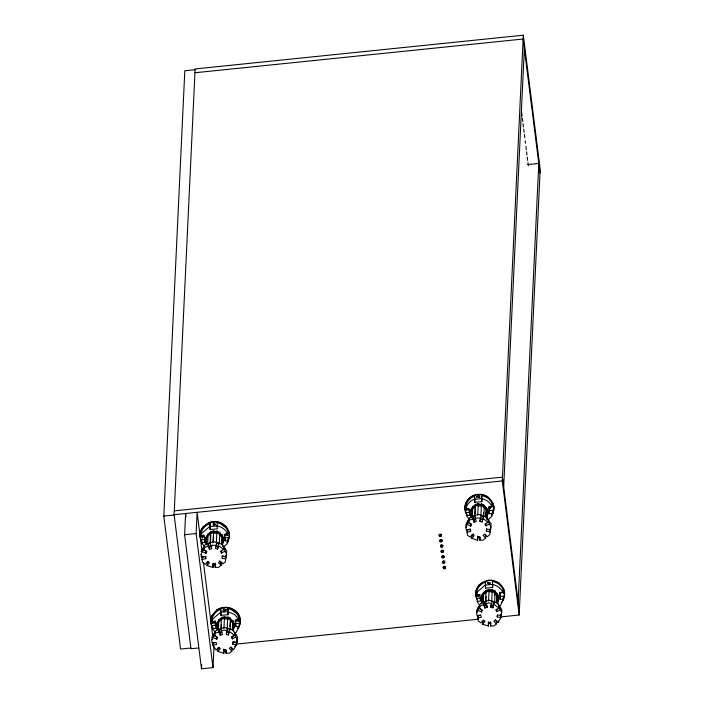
<?xml version="1.0" encoding="UTF-8"?>
<svg xmlns="http://www.w3.org/2000/svg" width="704" height="704" viewBox="0 0 704 704"><rect width="100%" height="100%" fill="white"/><g stroke="black" fill="none" stroke-linecap="round" stroke-linejoin="round"><path stroke-width="1.06" d="M226.09 610.069L223.362 608.758L223.15 610.905L226.09 610.069L226.09 609.268L224.893 610.456M201.106 539.871A14.309 13.314 2.7 0 1 201.282 529.549L203.262 526.53L209.396 522.386A14.969 13.93 2.7 0 1 220.678 522.579C226.45 525.07 231.642 532.576 228.527 538.789M501.574 602.386A14.494 13.49 2.7 0 0 504.539 595.998L504.61 592.073L503.668 589.054A14.494 13.49 2.7 0 0 481.536 583.088L478.843 585.112L475.878 591.51A14.494 13.49 2.7 0 0 476.749 598.453M190.925 648.006L180.558 649.07L163.812 516.076L184.818 70.752L195.175 69.687M198.634 647.97L190.978 648.754L174.099 514.686L195.122 68.939L523.31 35.2L540.188 169.268L519.165 615.014L500.57 616.933M214.007 646.386L213.004 667.612L201.494 668.8L184.615 534.732L185.618 513.498L186.032 516.771M213.004 667.612L196.134 533.544L197.129 512.318L201.934 550.466M204.943 542.529L205.084 539.484L201.766 539.757L201.617 542.81L204.943 542.529L204.257 535.964L200.939 536.246C200.35 530.279 204.802 525.65 209.942 523.415L210.109 529.505L217.281 528.898L217.105 522.808L220.572 523.794L226.125 528L227.823 530.948L227.682 533.993L224.356 534.274L225.042 540.83L228.36 540.549L228.51 537.504L225.298 537.777M213.083 563.218L213.022 567.433L207.038 565.585L209.458 562.804L207.715 561.528L205.295 564.309L202.664 562.39L201.995 559.381L205.814 558.677L205.366 556.679L201.555 557.383L201.67 554.946M201.995 559.381L202.11 556.943L204.019 556.591M202.488 551.672L202.602 549.234L203.667 547.448L203.553 549.886L206.967 551.593L205.911 553.379L202.488 551.672L200.886 554.365L201.555 557.383M206.131 544.069L206.281 540.954L206.835 540.998M206.254 544.201L206.624 536.281L207.178 536.325M205.911 553.379L206.026 550.942L202.602 549.234M205.814 558.677L205.929 556.239M201.494 668.8L201.696 664.558M207.645 543.629L208.111 533.632L208.472 534.028L210.954 532.101L210.593 531.714L213.69 530.807L213.638 532.11M207.038 565.585L207.152 563.147L208.358 561.757M213.127 542.872L213.611 532.514L210.514 533.421L210.874 533.808L208.41 535.322M208.041 546.154L208.155 543.717L210.461 542.89L210.346 545.327L211.772 548.645L209.466 549.472L208.041 546.154L205.154 547.184L203.553 549.886M210.109 529.505L209.942 523.415M209.466 549.472L209.581 547.034L208.155 543.717M210.074 542.74L210.593 531.714M210.487 542.098L210.83 534.846M213.18 541.314L213.611 532.514M215.89 625.284L212.564 625.566L212.423 628.61L215.741 628.329L215.063 621.773L211.737 622.054C211.244 616.317 215.662 611.239 220.739 609.215L220.915 615.305L228.078 614.706L227.911 608.617L231.378 609.602L236.922 613.809L238.63 616.748L238.48 619.793L235.162 620.074L235.84 626.639L239.166 626.358L239.307 623.313L235.03 623.674M219.296 560.842L221.232 562.848L221.118 565.286L218.601 567.318L215.239 567.389L215.31 563.165M216.374 543.127L216.938 531.062L219.833 532.426L219.314 543.462M216.656 545.195L216.77 542.758L218.882 543.409L217.527 549.226L215.424 548.574L216.656 545.195L210.346 545.327M223.881 649.026L223.819 653.242L217.835 651.394L220.264 648.613L218.522 647.337L216.093 650.118L212.802 645.181L212.916 642.743L214.817 642.4M213.286 637.472L213.4 635.034L214.465 633.248L214.35 635.686L217.774 637.402L216.709 639.188L213.286 637.472L211.684 640.174L212.353 643.183L216.172 642.488L216.612 644.486L212.802 645.181M217.527 549.226L218.882 543.409M217.052 630.01L217.369 623.392M222.13 541.191L222.306 539.211L222.86 539.255L221.866 536.413L221.434 536.738L221.945 534.706L222.939 537.548L222.57 545.468M216.709 639.188L216.823 636.75L213.4 635.034M221.47 544.702L221.945 534.706M217.703 627.977L217.906 623.841L217.351 623.797L218.838 621.148L219.19 621.535L221.681 619.617L221.32 619.23L224.418 618.323L224.374 618.834L227.612 619.08L227.665 618.57L230.56 619.942L229.838 626.49M221.549 553.054L220.387 551.311L224.981 548.759L224.866 551.197L221.549 553.054L221.663 550.616M222.112 543.356L222.306 539.211M218.442 629.438L218.838 621.148M218.856 620.743L218.918 619.441L219.278 619.828L221.76 617.91L221.399 617.522L224.497 616.616L223.925 628.681M222.394 546.366L222.596 542.221L222.042 542.177M217.835 651.394L217.95 648.956L219.164 647.566M221.434 624.791L221.153 631.136L222.578 634.454L220.273 635.281L218.847 631.963L218.962 629.526L221.267 628.698M220.915 615.305L220.739 609.215M223.819 547.017L223.705 549.454L218.768 545.846M220.273 635.281L220.387 632.843L218.962 629.526M220.88 628.549L221.399 617.522M225.042 540.83L224.84 534.503M221.118 565.286L218.539 562.61L220.202 561.264L222.781 563.939L225.298 561.915L225.914 556.442M225.799 558.879L221.945 558.334L222.27 556.327L226.125 556.864L226.204 555.236M228.078 614.706L227.911 608.617M230.745 647.319L232.03 648.657L231.915 651.094L229.398 653.127L226.046 653.198L226.16 650.76L223.934 650.804M227.172 628.936L227.665 618.57M227.462 631.004L227.577 628.566L229.68 629.218L228.334 635.026L226.222 634.374L227.462 631.004L224.277 630.018L221.153 631.136M228.334 635.026L229.68 629.218M230.12 629.262L230.639 618.235L227.744 616.871L227.7 617.373L224.453 617.126L224.497 616.616M233.103 625.02L233.658 625.055L232.258 622.142M232.276 630.511L232.742 620.514L232.32 620.84M232.346 638.854L232.461 636.416L235.787 634.568L234.626 632.826L234.511 635.263L231.185 637.12L232.346 638.854L235.673 637.006L235.787 634.568M236.711 642.242L236.597 644.679L232.742 644.142L232.857 641.705L235.752 642.11M233.367 631.277L233.675 624.65L232.681 621.817M235.84 626.639L235.646 620.312M232.742 644.142L233.077 642.127L236.922 642.673L237.046 640.235M238.99 620.866L236.245 620.022L236.368 620.805L238.964 621.271L238.313 619.08M469.876 512.257L466.594 512.538L466.453 515.583L469.718 515.31L469.031 508.746L465.766 509.018L465.907 505.974A13.675 12.725 2.7 0 1 474.602 496.206L474.769 502.295L481.818 501.697L481.914 499.673M477.717 536.008L477.655 540.232L471.768 538.366L474.144 535.594L472.437 534.318L470.052 537.09L467.465 535.163L466.919 529.716M467.271 524.445L467.386 522.007L468.424 520.23L468.31 522.667L471.68 524.383L470.642 526.161L467.271 524.445L465.696 527.138L466.365 530.156L470.114 529.461L470.554 531.458L466.805 532.154M469.718 515.31L469.63 510.074M470.941 518.021L471.302 510.365L472.27 508.605M470.642 526.161L470.756 523.723L467.386 522.007M470.554 531.458L470.633 529.839M472.296 517.449L472.736 508.13L473.088 508.517L475.526 506.598L475.174 506.211L478.218 505.314L478.174 505.824L481.36 506.079L481.404 505.569L484.255 506.942L483.815 516.27M471.768 538.366L471.882 535.929L473.669 533.852M472.718 518.945L472.833 516.507L475.103 515.689L474.989 518.126L476.397 521.444L474.126 522.262L472.718 518.945L469.885 519.974L468.31 522.667M474.769 502.295L474.602 496.206M474.126 522.262L474.241 519.825L472.833 516.507M474.681 516.569L475.174 506.211M475.191 505.806L475.253 504.504L478.298 503.606L477.734 515.143M475.182 513.85L475.526 506.598M483.595 512.45L483.261 518.654L482.055 522.025L479.978 521.374L480.058 519.746M480.682 598.066L477.391 598.338L477.25 601.383L480.515 601.11L479.838 594.554L476.564 594.827L476.714 591.782A13.675 12.725 2.7 0 1 485.399 582.014L485.575 588.095L492.615 587.506L492.712 585.473M481.818 501.697L481.642 495.616A13.675 12.725 2.7 0 1 492.202 503.765L492.052 506.81L488.787 507.082L489.474 513.647L492.738 513.374L492.879 510.321L488.506 510.69M484.458 534.318L485.734 535.656L485.61 538.094L483.146 540.118L479.846 540.188L479.961 537.75L477.77 537.794M480.92 515.926L481.492 503.862L484.334 505.234L484.273 506.537M479.978 521.374L481.307 515.566L483.375 516.217L482.055 522.025M488.523 621.817L488.462 626.032L482.574 624.175L484.95 621.394L483.234 620.118L480.858 622.899L478.271 620.972L477.717 615.525M478.069 610.254L478.183 607.816L479.23 606.03L479.116 608.467L482.478 610.183L481.439 611.97L478.069 610.254L476.502 612.946L477.162 615.965L480.92 615.27L481.36 617.267L477.602 617.962M485.575 516.806L486.35 508.816L487.335 511.658L486.974 519.314M481.633 603.689L481.844 599.139M481.439 611.97L481.554 609.532L478.183 607.816M481.738 603.83L482.161 594.871L482.706 594.915M485.945 517.51L486.411 507.522L485.998 507.848M482.434 600.767L482.574 597.661M486.015 525.862L484.871 524.119L489.386 521.576L489.271 524.014L486.015 525.862L486.13 523.424M486.869 519.174L487.062 515.029M485.61 538.094L483.076 535.418L484.713 534.072L487.247 536.756L489.72 534.732L490.204 531.696L486.411 531.15L486.526 528.713M483.094 603.258L483.534 593.938L483.498 602.615M482.574 624.175L482.689 621.738L483.877 620.347M487.274 605.625L487.194 607.253L484.933 608.071L483.525 604.745L483.639 602.307L485.901 601.489M488.242 519.834L488.127 522.271L483.261 518.654M485.575 588.095L485.399 582.006M484.933 608.071L485.047 605.634L483.639 602.307M489.474 513.647L489.157 506.229M485.531 601.339L485.971 592.02L489.016 591.122L488.532 600.952M487.194 607.253L485.786 603.926L486.13 596.552M490.204 531.696L490.318 529.258M486.411 531.15L486.737 529.135L490.521 529.681L490.635 527.243M490.785 607.182L492.105 601.366L494.182 602.026L492.862 607.834L490.785 607.182L490.855 605.554M492.615 587.506L492.448 581.416A13.675 12.725 2.7 0 1 502.999 589.574L502.858 592.618L499.594 592.891L500.271 599.456L503.545 599.174L503.686 596.13L500.394 596.411L500.271 599.456M495.264 620.127L496.531 621.465L496.417 623.902L493.944 625.926L490.644 625.988L490.706 621.773M491.726 601.207L492.29 589.67L495.141 591.043L495.079 592.346L493.178 591.43M492.862 607.834L494.182 602.026M494.542 595.153L495.062 592.75L492.21 591.378M494.666 592.671L495.141 591.043M494.622 602.07L495.062 592.75M496.382 602.606L496.716 595.355L494.639 593.076M519.165 615.014L502.286 480.946L523.31 35.2M496.742 603.319L497.138 595.03L496.716 595.355M497.156 594.625L497.218 593.322L496.804 593.648M494.067 604.463L498.934 608.08L499.048 605.642L500.192 607.385L500.078 609.822L496.813 611.67L496.927 609.233M497.385 601.973L497.526 598.866M501.442 613.052L501.002 617.496L497.218 616.95L497.297 615.331M497.825 604.085L498.203 596.165M503.686 486.781L524.339 48.673M496.417 623.902L493.874 621.218L495.51 619.881L498.054 622.565L498.133 620.937M497.218 616.95L497.534 614.944L501.327 615.49L501.398 613.862M518.126 601.542L538.789 163.442L527.85 164.56M238.964 621.271L239.105 619.115L236.368 620.805M478.298 503.606L478.254 504.117L481.448 504.372L481.492 503.862M489.016 591.122L488.972 591.624L492.166 591.888M492.29 589.67L492.246 590.181L489.051 589.917L489.095 589.415L486.05 590.313L485.989 591.615L489.034 590.718M213.69 530.807L213.646 531.318L216.894 531.573L216.938 531.062M217.906 623.841L217.633 626.806L217.078 626.762M489.843 532.092L491.128 524.005L486.526 517.009L478.183 514.369L470.008 517.326L465.828 524.498L466.488 527.507M490.521 529.681L491.005 526.645L489.271 524.014M500.65 617.892L501.292 613.853M501.609 611.829L501.934 609.814L497.323 602.809L488.981 600.178L480.806 603.134L476.626 610.306L477.066 612.313M501.327 615.49L501.802 612.454L500.078 609.822M225.588 558.263L226.081 555.227M226.415 553.203L226.75 551.179L222.077 544.192L213.594 541.57L205.278 544.544L201.01 551.725M226.125 556.864L226.618 553.828L224.866 551.197M236.922 642.673L237.424 639.628L235.673 637.006M490.547 508.402L490.081 506.29L489.861 507.03L490.547 508.402L490.934 506.563M467.377 508.411L468.89 509.67L466.101 510.154L466.444 508.578M444.576 562.61L444.814 561.818A1.162 1.082 2.7 0 0 443.238 560.93L442.596 561.502A1.162 1.082 2.7 0 0 443.802 563.015M227.014 542.494L228.316 540.751L229.372 537.372L228.501 530.429M492.738 513.374L491.7 516.542L487.872 519.842M476.564 594.827L477.611 591.659L485.258 585.059M200.939 536.246L202.004 533.069L209.792 526.46M227.709 539.889L228.51 537.504M228.36 540.549L227.295 543.726L223.397 547.034M211.737 622.054L212.802 618.878L220.598 612.269M226.952 630.256L227.577 628.566M213.101 621.597L212.397 623.454L214.905 622.697L214.852 621.122L212.089 622.785M475.878 591.51L478.843 585.112L482.715 583.123M202.004 535.982L202.409 537.909L203.808 534.987M503.545 599.174L500.614 605.158L498.969 606.241M239.166 626.358L236.174 632.342L234.494 633.424M202.409 537.909L203.79 535.392M471.275 510.77L472.736 508.13M482.099 596.174L483.56 593.525M483.534 593.938L482.082 596.578L482.627 596.622L482.372 599.588L481.826 599.544M207.064 536.703L208.05 534.934M479.116 608.467L480.682 605.774L483.525 604.745M498.054 622.565L501.002 617.496M214.35 635.686L215.952 632.993L218.847 631.963M236.597 644.679L233.587 649.748L231.009 647.073L229.337 648.419L231.915 651.094M237.811 628.294L239.122 626.56A14.291 13.297 2.7 0 0 237.433 613.149L234.775 610.21L231.475 608.388A14.96 13.922 2.7 0 0 216.832 609.893M476.758 497.147L478.394 494.991L479.864 497.068L476.608 497.174L477.946 495.414L479.864 497.068M481.536 583.088L476.89 588.535A14.494 13.49 2.7 0 0 477.55 600.45M226.961 542.309L228.316 540.751M216.832 609.893L212.089 615.349A14.309 13.314 2.7 0 0 212.854 627.475M237.767 628.118L239.122 626.56M215.292 524.269L213.91 525.633L213.347 522.614L215.292 524.269L213.91 525.633M220.396 563.323L222.077 561.977M234.546 646.43L236.227 645.075L237.547 636.988L232.874 630.001L224.4 627.378L216.075 630.353L211.807 637.534L212.256 639.54M201.291 536.976L202.972 535.647M484.255 506.942L483.842 507.267L485.918 509.555L486.332 509.221L487.318 512.063L486.772 512.019M486.411 590.7L483.974 592.618L483.622 592.231M483.894 594.326L486.332 592.407L485.971 592.02M219.833 532.426L219.349 534.054L219.771 533.729M500.192 607.385L495.669 609.928L496.813 611.67M444.47 568.374L445.245 567.978A1.162 1.082 2.7 0 0 443.907 566.298L443.186 567.424L443.881 568.286M485.628 581.636L488.532 580.14L492.316 580.219L499.206 583.026L500.826 585.737M474.989 518.126L481.193 518.003M474.241 519.825L475.754 519.279M485.786 603.926L488.858 602.818L491.99 603.803M485.047 605.634L486.561 605.088M209.581 547.034L211.886 546.207M220.387 632.843L221.918 632.289M467.861 529.54L470.668 529.021M478.658 615.349L480.533 615.006M194.938 72.758L523.125 39.019L540.003 173.096M174.284 510.866L502.471 477.127L519.341 611.195M174.099 514.686L502.286 480.946M163.812 516.076L174.178 515.011M184.615 534.732L196.134 533.544M235.831 644.142L478.685 619.177M474.918 499.242L481.958 498.652M210.258 526.451L217.422 525.853M485.716 585.05L492.765 584.461M221.056 612.26L228.219 611.653M212.766 564.802L215.741 564.74M213.136 564.995L215.354 564.951M223.564 650.61L226.547 650.549M477.778 537.592L479.978 537.548M488.576 623.594L490.758 623.55M225.438 534.213L227.586 534.336M213.567 533.025L216.814 533.271L216.858 532.77L219.754 534.134L219.331 534.468L221.434 536.738M207.099 538.032L206.545 537.988L208.032 535.339L208.393 535.726M217.43 622.09L217.985 622.134M233.182 623.313L233.737 623.357L232.742 620.514M471.363 509.062L471.909 509.106M486.851 510.312L487.397 510.356L486.411 507.522M471.029 513.744L471.566 513.788M497.578 597.828L498.124 597.872L497.138 595.03M497.323 600.794L497.869 600.838M487.397 582.578L490.662 582.877L489.306 584.232L487.397 582.578L488.902 583.845L488.101 582.234M223.15 610.905L224.294 611.046L224.206 609.03M222.059 555.896L223.986 556.169M216.964 525.853C221.593 526.654 225.799 529.628 227.682 533.993M225.562 534.996L227.806 535.682L227.084 533.773M215.538 546.137L217.642 546.788M226.336 631.937L228.448 632.597M501.89 592.407L503.888 593.041L502.876 591.686M480.093 518.936L482.17 519.596M490.899 604.745L492.976 605.396M212.907 524.278L214.711 524.894L214.104 523.098M227.762 611.662L234.309 614.416L236.782 616.854L238.48 619.793M226.635 527.34L220.651 522.984C213.435 520.353 204.934 523.107 201.265 529.954A14.291 13.297 2.7 0 0 201.907 541.878M231.458 608.793L237.433 613.149M229.566 631.655L234.511 635.263M502.577 591.976L503.888 593.041M442.526 557.568L441.839 556.697L442.561 555.57A1.162 1.082 2.7 0 1 444.11 556.318A1.162 1.082 2.7 0 1 443.124 557.647M230.129 620.268L232.241 622.547M475.253 504.504L475.605 504.891L473.167 506.81L472.815 506.422M201.617 542.81L204.6 546.647M212.423 628.61L215.398 632.456M466.453 515.583L469.392 519.429M213.937 621.342L214.905 622.697M228.36 531.634L229.46 533.438M490.019 499.928L488.4 497.218A14.494 13.49 2.7 0 0 469.92 497.49A14.494 13.49 2.7 0 0 466.884 514.439M492.184 503.545L493.812 506.264A14.494 13.49 2.7 0 1 491.982 514.536M503.527 590.26L504.61 592.073M222.156 536.8L222.878 538.85M497.482 595.575L498.142 597.467M478.394 494.991L479.301 497.693M465.749 509.036L466.101 510.154M492.862 503.246L493.812 506.264M477.734 615.322L478.394 618.332M521.532 111.76L522.078 116.09M522.35 118.254L522.764 121.502M523.037 123.666L523.442 126.914M523.714 129.078L524.119 132.317M524.392 134.482L524.806 137.729M525.21 140.976L525.483 143.141M525.897 146.388L526.302 149.635M526.574 151.8L526.979 155.038M527.252 157.203L527.666 160.45M527.938 162.615L528.343 165.862M503.668 589.054L504.539 595.998M203.447 562.461L212.907 637.674M499.963 592.029L500.421 596.402M481.642 495.616L481.853 497.64M215.433 620.91L215.776 624.193M490.644 625.988L490.538 622.433L488.356 622.477L488.462 626.032M479.846 540.188L479.741 536.624L477.55 536.668L477.655 540.232M226.046 653.198L225.94 649.634L223.722 649.678L223.819 653.242M215.239 567.389L215.142 563.825L212.916 563.869L213.022 567.433M440.246 541.332A1.162 1.082 2.7 0 1 440.273 539.616A1.162 1.082 2.7 0 1 442.042 540.091A1.162 1.082 2.7 0 1 441.1 541.561M442.446 552.288A1.162 1.082 2.7 0 0 443.441 550.959A1.162 1.082 2.7 0 0 441.883 550.211L441.25 550.783A1.162 1.082 2.7 0 0 441.857 552.2M441.197 535.797A1.162 1.082 2.7 0 0 439.859 534.116L439.226 534.688A1.162 1.082 2.7 0 0 439.569 535.964M440.713 536.131A1.162 1.082 2.7 0 1 440.123 536.193M465.766 509.018A13.675 12.725 2.7 0 1 474.452 499.25M481.501 498.661A13.675 12.725 2.7 0 1 492.052 506.81M492.879 510.321A13.675 12.725 2.7 0 1 492.474 511.94M471.222 516.252A8.747 8.14 2.7 0 1 478.843 504.759A8.747 8.14 2.7 0 1 487.379 515.786M467.236 515.407A14.494 13.49 2.7 0 1 469.753 498.018A14.494 13.49 2.7 0 1 488.629 497.807A14.494 13.49 2.7 0 1 491.841 515.134M486.922 516.366A8.747 8.14 2.7 0 0 487.142 509.15L484.255 505.886A8.747 8.14 2.7 0 0 473.607 506.194A8.747 8.14 2.7 0 0 471.24 515.847M212.714 627.678A14.291 13.297 2.7 0 1 212.071 615.762L216.814 610.298A14.96 13.922 2.7 0 1 231.458 608.793M234.775 610.21A14.326 13.332 2.7 0 1 239.351 625.68M233.71 628.778A8.633 8.026 2.7 0 0 232.232 620.743L230.534 619.291A9.02 8.395 2.7 0 0 219.701 619.617L217.034 623.049A8.633 8.026 2.7 0 0 217.272 629.279M233.728 628.373A8.606 8.008 2.7 0 0 232.232 620.312L228.501 617.883A9.029 8.404 2.7 0 0 219.718 619.212L217.052 622.635A8.633 8.026 2.7 0 0 217.298 628.866M503.686 596.13A13.675 12.725 2.7 0 1 502.99 598.541M498.194 601.181A8.756 8.14 2.7 0 0 497.948 594.95L495.053 591.686A8.756 8.14 2.7 0 0 484.405 592.002A8.756 8.14 2.7 0 0 482.038 601.656M482.02 602.061A8.756 8.14 2.7 0 1 489.641 590.568A8.756 8.14 2.7 0 1 498.177 601.586M478.931 604.331A13.675 12.725 2.7 0 1 477.25 601.383M492.298 584.461A13.675 12.725 2.7 0 1 502.858 592.618M222.913 542.969A8.633 8.026 2.7 0 0 221.434 534.934L219.727 533.482L215.415 531.995A9.029 8.404 2.7 0 0 208.903 533.808L206.228 537.24A8.633 8.026 2.7 0 0 206.474 543.47M205.814 541.024A8.633 8.026 2.7 0 1 206.246 536.835L208.921 533.403A9.029 8.404 2.7 0 1 217.694 532.074L221.426 534.512A8.606 8.008 2.7 0 1 222.93 542.564M441.901 556.565L441.892 557.392A1.162 1.082 2.7 0 0 443.397 558.008L444.03 557.436A1.162 1.082 2.7 0 0 443.687 556.16L441.901 556.565M442.693 545.882L442.684 546.709A1.162 1.082 2.7 0 1 441.452 547.342L440.686 546.911A1.162 1.082 2.7 0 1 441.478 545.204L442.693 545.882M443.37 551.25L442.719 552.64L441.364 552.279A1.162 1.082 2.7 0 1 442.156 550.563L443.37 551.25M443.256 567.292L443.238 568.119A1.162 1.082 2.7 0 0 445.007 568.594A1.162 1.082 2.7 0 0 445.034 566.887L443.256 567.292M442.79 545.732L441.769 546.92A1.162 1.082 2.7 0 1 440.572 545.415L441.206 544.843A1.162 1.082 2.7 0 1 442.79 545.732M479.776 595.082L478.456 596.473L476.907 595.962L479.776 595.082M440.51 539.906L439.877 540.478A1.162 1.082 2.7 0 0 441.074 541.983L441.857 541.587A1.162 1.082 2.7 0 0 441.663 540.074L440.51 539.906M440.986 534.706L440.132 534.477A1.162 1.082 2.7 0 0 439.19 535.938A1.162 1.082 2.7 0 0 440.959 536.422A1.162 1.082 2.7 0 0 440.986 534.706M444.365 561.519L443.511 561.29A1.162 1.082 2.7 0 0 442.71 563.006L443.476 563.429A1.162 1.082 2.7 0 0 444.365 561.519"/></g></svg>
